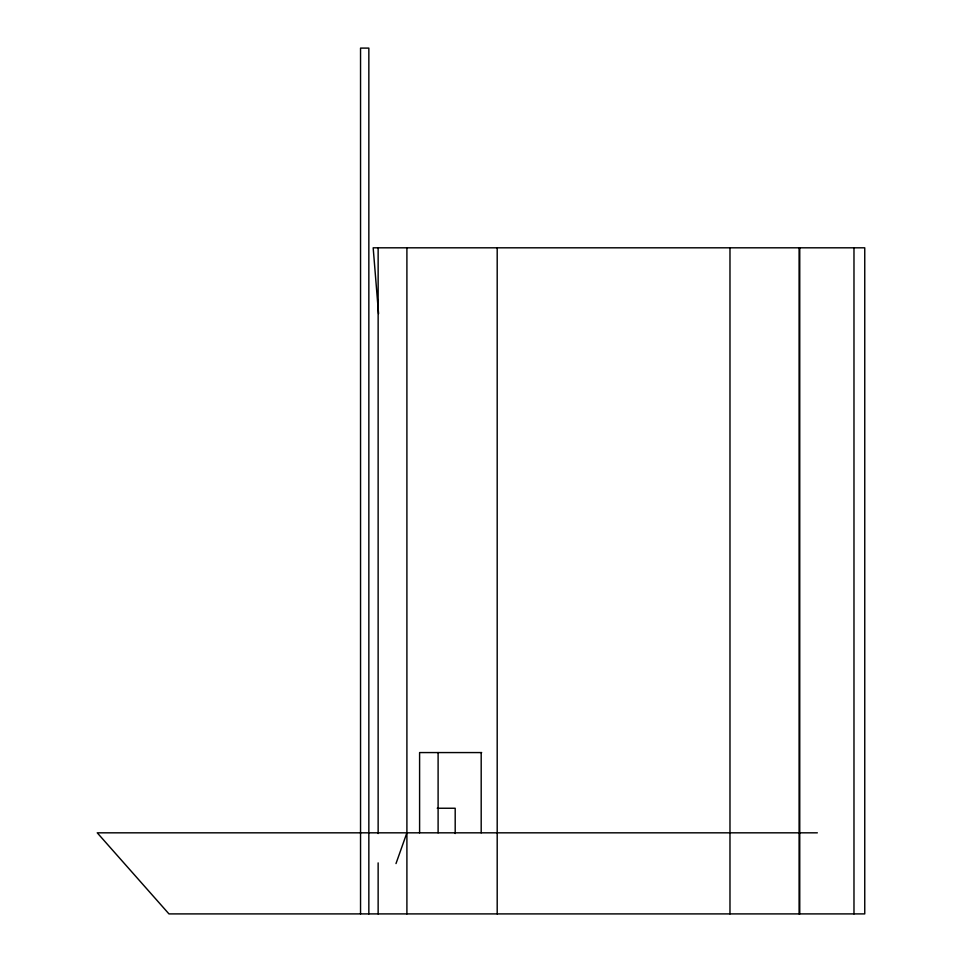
<?xml version="1.0" encoding="UTF-8"?>
<svg xmlns="http://www.w3.org/2000/svg" width="962" height="962" viewBox="0 0 962 962"><rect width="100%" height="100%" fill="white"/><g stroke="black" fill="none" stroke-linecap="round" stroke-linejoin="round"><path stroke-width="1.44" d="M395.995 863.575L406.902 832.827M481.661 752.573L419.6 752.573L419.6 832.827M437.241 808.248L455.194 808.248L455.194 833.537M817.339 832.827L97.246 832.827L168.963 913.9L864.754 913.9L864.754 247.811L373.172 247.811L378.559 313.672M853.979 247.811L853.979 913.9M799.747 247.811L799.747 913.9M799.097 247.811L799.097 913.9M729.978 247.811L729.978 913.9M497.198 247.811L497.198 913.9M481.192 752.573L481.192 832.827M438.107 752.573L438.107 832.827M406.902 247.811L406.902 913.9M378.138 247.811L378.138 833.537M378.138 862.89L378.138 913.9M368.843 913.9L368.843 48.1L360.546 48.1L360.546 913.9"/></g></svg>
